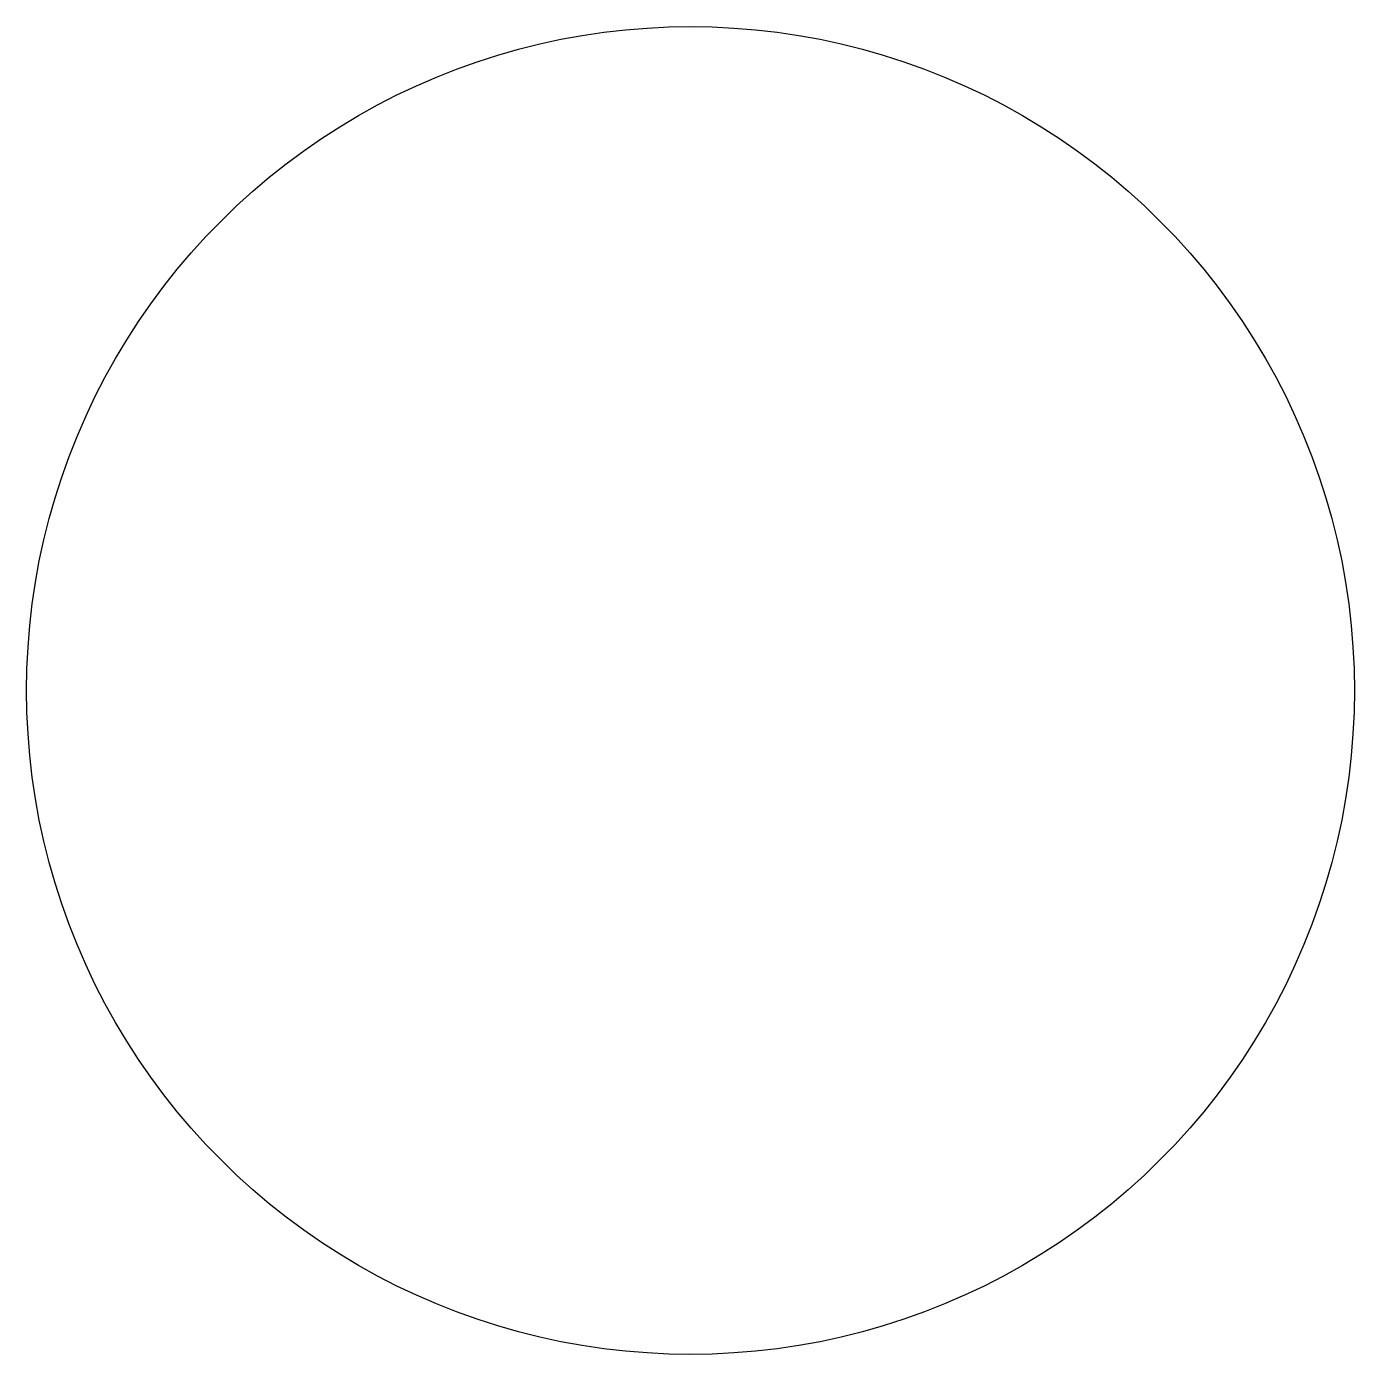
# Model space of a CAD drawing. Header units: millimetres. Extents: x -20 to 20, y -70 to 70.
# Drawn here: x -19.739 to -17.727, y 67.983 to 69.995 of the extents above; entities outside this region: 1.
import ezdxf

# ---------------------------------------------------------------- set-up
doc = ezdxf.new("R2010")
doc.units = ezdxf.units.MM

msp = doc.modelspace()

# ---------------------------------------------------------------- linework, layer by layer
for points in [[(-17.727, 68.989), (-17.7275, 68.9561), (-17.7292, 68.9232), (-17.7318, 68.8904), (-17.7356, 68.8577), (-17.7404, 68.8251), (-17.7463, 68.7927), (-17.7533, 68.7606), (-17.7613, 68.7286), (-17.7703, 68.697), (-17.7804, 68.6656), (-17.7915, 68.6346), (-17.8036, 68.604), (-17.8167, 68.5738), (-17.8307, 68.5441), (-17.8458, 68.5148), (-17.8618, 68.486), (-17.8787, 68.4578), (-17.8965, 68.4301), (-17.9153, 68.403), (-17.9349, 68.3766), (-17.9554, 68.3508), (-17.9766, 68.3257), (-17.9988, 68.3013), (-18.0217, 68.2777), (-18.0453, 68.2548), (-18.0697, 68.2326), (-18.0948, 68.2114), (-18.1206, 68.1909), (-18.147, 68.1713), (-18.1741, 68.1525), (-18.2018, 68.1347), (-18.23, 68.1178), (-18.2588, 68.1018), (-18.2881, 68.0867), (-18.3178, 68.0727), (-18.348, 68.0596), (-18.3786, 68.0475), (-18.4096, 68.0364), (-18.441, 68.0263), (-18.4726, 68.0173), (-18.5046, 68.0093), (-18.5367, 68.0023), (-18.5691, 67.9964), (-18.6017, 67.9916), (-18.6344, 67.9878), (-18.6672, 67.9852), (-18.7001, 67.9835), (-18.733, 67.983), (-18.7659, 67.9835), (-18.7988, 67.9852), (-18.8316, 67.9878), (-18.8643, 67.9916), (-18.8969, 67.9964), (-18.9293, 68.0023), (-18.9614, 68.0093), (-18.9934, 68.0173), (-19.025, 68.0263), (-19.0564, 68.0364), (-19.0874, 68.0475), (-19.118, 68.0596), (-19.1482, 68.0727), (-19.1779, 68.0867), (-19.2072, 68.1018), (-19.236, 68.1178), (-19.2642, 68.1347), (-19.2919, 68.1525), (-19.319, 68.1713), (-19.3454, 68.1909), (-19.3712, 68.2114), (-19.3963, 68.2326), (-19.4207, 68.2548), (-19.4443, 68.2777), (-19.4672, 68.3013), (-19.4894, 68.3257), (-19.5106, 68.3508), (-19.5311, 68.3766), (-19.5507, 68.403), (-19.5695, 68.4301), (-19.5873, 68.4578), (-19.6042, 68.486), (-19.6202, 68.5148), (-19.6353, 68.5441), (-19.6493, 68.5738), (-19.6624, 68.604), (-19.6745, 68.6346), (-19.6856, 68.6656), (-19.6957, 68.697), (-19.7047, 68.7286), (-19.7127, 68.7606), (-19.7197, 68.7927), (-19.7256, 68.8251), (-19.7304, 68.8577), (-19.7342, 68.8904), (-19.7368, 68.9232), (-19.7385, 68.9561), (-19.739, 68.989), (-19.7385, 69.0219), (-19.7368, 69.0548), (-19.7342, 69.0876), (-19.7304, 69.1203), (-19.7256, 69.1529), (-19.7197, 69.1853), (-19.7127, 69.2174), (-19.7047, 69.2494), (-19.6957, 69.281), (-19.6856, 69.3124), (-19.6745, 69.3434), (-19.6624, 69.374), (-19.6493, 69.4042), (-19.6353, 69.4339), (-19.6202, 69.4632), (-19.6042, 69.492), (-19.5873, 69.5202), (-19.5695, 69.5479), (-19.5507, 69.575), (-19.5311, 69.6014), (-19.5106, 69.6272), (-19.4894, 69.6523), (-19.4672, 69.6767), (-19.4443, 69.7003), (-19.4207, 69.7232), (-19.3963, 69.7454), (-19.3712, 69.7666), (-19.3454, 69.7871), (-19.319, 69.8067), (-19.2919, 69.8255), (-19.2642, 69.8433), (-19.236, 69.8602), (-19.2072, 69.8762), (-19.1779, 69.8913), (-19.1482, 69.9053), (-19.118, 69.9184), (-19.0874, 69.9305), (-19.0564, 69.9416), (-19.025, 69.9517), (-18.9934, 69.9607), (-18.9614, 69.9687), (-18.9293, 69.9757), (-18.8969, 69.9816), (-18.8643, 69.9864), (-18.8316, 69.9902), (-18.7988, 69.9928), (-18.7659, 69.9945), (-18.733, 69.995), (-18.7001, 69.9945), (-18.6672, 69.9928), (-18.6344, 69.9902), (-18.6017, 69.9864), (-18.5691, 69.9816), (-18.5367, 69.9757), (-18.5046, 69.9687), (-18.4726, 69.9607), (-18.441, 69.9517), (-18.4096, 69.9416), (-18.3786, 69.9305), (-18.348, 69.9184), (-18.3178, 69.9053), (-18.2881, 69.8913), (-18.2588, 69.8762), (-18.23, 69.8602), (-18.2018, 69.8433), (-18.1741, 69.8255), (-18.147, 69.8067), (-18.1206, 69.7871), (-18.0948, 69.7666), (-18.0697, 69.7454), (-18.0453, 69.7232), (-18.0217, 69.7003), (-17.9988, 69.6767), (-17.9766, 69.6523), (-17.9554, 69.6272), (-17.9349, 69.6014), (-17.9153, 69.575), (-17.8965, 69.5479), (-17.8787, 69.5202), (-17.8618, 69.492), (-17.8458, 69.4632), (-17.8307, 69.4339), (-17.8167, 69.4042), (-17.8036, 69.374), (-17.7915, 69.3434), (-17.7804, 69.3124), (-17.7703, 69.281), (-17.7613, 69.2494), (-17.7533, 69.2174), (-17.7463, 69.1853), (-17.7404, 69.1529), (-17.7356, 69.1203), (-17.7318, 69.0876), (-17.7292, 69.0548), (-17.7275, 69.0219)], [(17.6311, -68.7701), (17.616, -68.706), (17.605, -68.6411), (17.5984, -68.5756), (17.596, -68.5098), (17.5979, -68.444), (17.6041, -68.3785), (17.6147, -68.3135), (17.6294, -68.2494), (17.6483, -68.1863), (17.6713, -68.1246), (17.6982, -68.0645), (17.7291, -68.0064), (17.7637, -67.9504), (17.8018, -67.8967), (17.8434, -67.8457), (17.8883, -67.7975), (17.9361, -67.7523), (17.9869, -67.7104), (18.0403, -67.6719), (18.0961, -67.6369), (18.154, -67.6057), (18.2139, -67.5783), (18.2754, -67.5549), (18.3384, -67.5356), (18.4024, -67.5205), (18.4673, -67.5095), (18.5328, -67.5029), (18.5986, -67.5005), (18.6644, -67.5024), (18.73, -67.5086), (18.7949, -67.5192), (18.8591, -67.5339), (18.9222, -67.5528), (18.9838, -67.5758), (19.0439, -67.6027), (19.1021, -67.6336), (19.1581, -67.6681), (19.2117, -67.7063), (19.2627, -67.7479), (19.3109, -67.7927), (19.3561, -67.8406), (19.398, -67.8914), (19.4366, -67.9448), (19.4715, -68.0006), (19.5027, -68.0585), (19.5301, -68.1184), (19.5535, -68.1799), (19.5728, -68.2429), (19.8349, -69.2079), (19.85, -69.272), (19.861, -69.3369), (19.8676, -69.4024), (19.87, -69.4682), (19.8681, -69.534), (19.8619, -69.5995), (19.8513, -69.6645), (19.8366, -69.7286), (19.8177, -69.7917), (19.7947, -69.8534), (19.7678, -69.9135), (19.7369, -69.9716), (19.7023, -70.0276), (19.6642, -70.0813), (19.6226, -70.1323), (19.5777, -70.1805), (19.5299, -70.2257), (19.4791, -70.2676), (19.4257, -70.3061), (19.3699, -70.3411), (19.312, -70.3723), (19.2521, -70.3997), (19.1906, -70.4231), (19.1276, -70.4424), (19.0636, -70.4575), (18.9987, -70.4685), (18.9332, -70.4751), (18.8674, -70.4775), (18.8016, -70.4756), (18.736, -70.4694), (18.6711, -70.4588), (18.6069, -70.4441), (18.5438, -70.4252), (18.4822, -70.4022), (18.4221, -70.3753), (18.3639, -70.3444), (18.3079, -70.3099), (18.2543, -70.2717), (18.2033, -70.2301), (18.1551, -70.1853), (18.1099, -70.1374), (18.068, -70.0866), (18.0294, -70.0332), (17.9945, -69.9774), (17.9633, -69.9195), (17.9359, -69.8596), (17.9125, -69.7981), (17.8932, -69.7351)]]:
    msp.add_lwpolyline(points, close=True)

doc.saveas('drawing.dxf')
